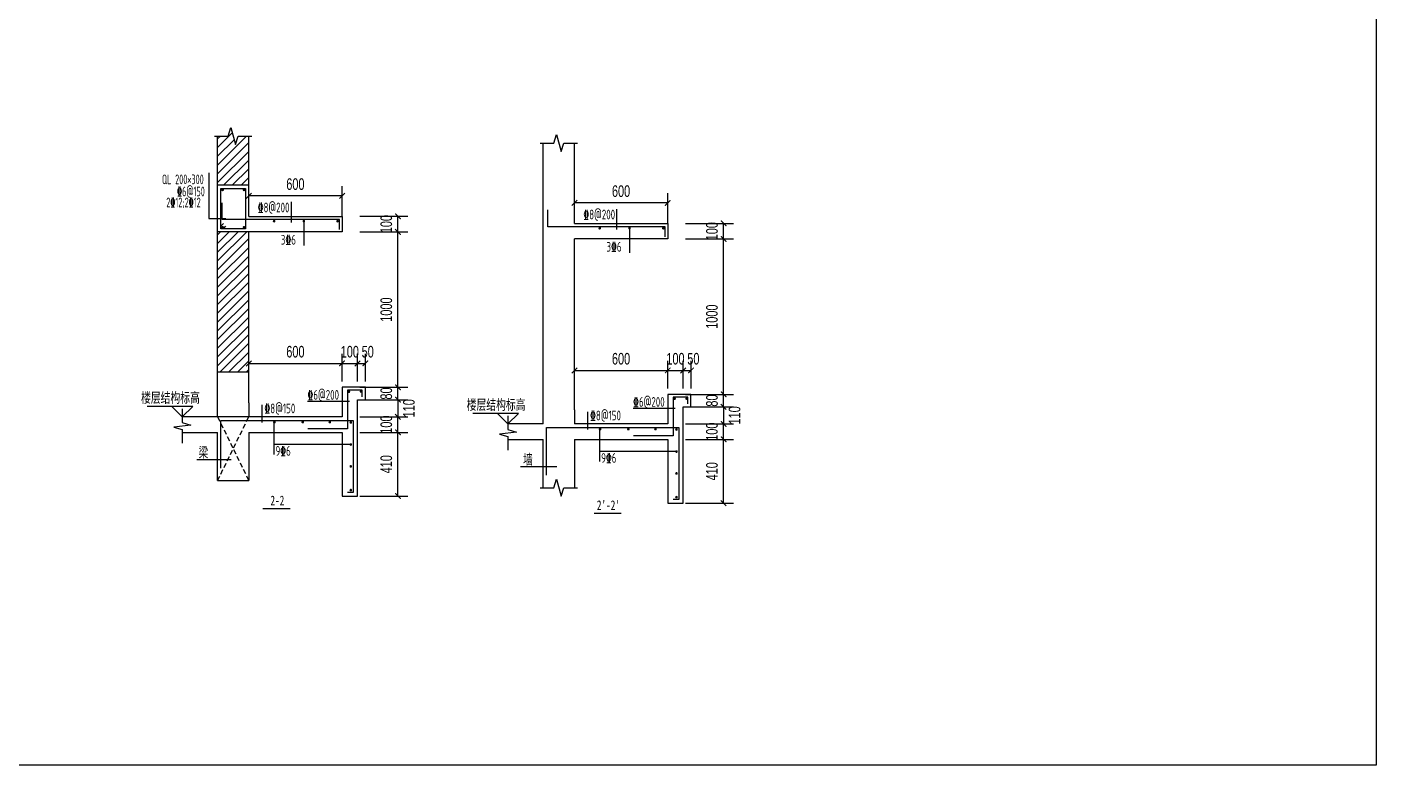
# Model space of a CAD drawing. Extents: x -173820 to 521180, y -715739 to 158231.
# Drawn here: x 34437 to 69145, y -134729 to -115735 of the extents above; entities that cross this region are included whole.
import ezdxf

# ---------------------------------------------------------------- set-up
doc = ezdxf.new("R2010")
doc.units = 0
doc.header["$LTSCALE"] = 1000
doc.linetypes.add('HIDDEN2', pattern=[0.1875, 0.125, -0.0625])
doc.layers.add('JG1', color=3, linetype='Continuous')
doc.layers.add('模板线', color=3, linetype='Continuous')
doc.styles.add('TEXTDIM', font='njadri_romans1.shx', dxfattribs={"width": 0.7, "bigfont": 'njadri_fhztxt.shx'})
doc.styles.add('TEXTSTEEL', font='njadri_tssdeng.shx', dxfattribs={"width": 0.7, "bigfont": 'njadri_tssdchn.shx'})
doc.styles.add('钢筋', font='tssdeng.shx', dxfattribs={"width": 0.7, "height": 250, "bigfont": 'tssdchn.shx'})
doc.styles.add('黑体', font='simhei.ttf', dxfattribs={"width": 0.8})
doc.dimstyles.new('DIM100', dxfattribs={"dimtxt": 300, "dimasz": 1, "dimexe": 250, "dimexo": 0, "dimgap": 150, "dimtad": 1, "dimdec": 0, "dimzin": 0, "dimdsep": 46, "dimtxsty": 'TEXTDIM', "dimblk": 'DI', "dimcen": 0, "dimclrt": 7, "dimadec": 0, "dimazin": 0, "dimtfac": 1, "dimtdec": 0, "dimtix": 1, "dimtmove": 2, "dimatfit": 3, "dimldrblk": 'DI', "dimfxl": 0, "dimtolj": 1, "dimtzin": 0, "dimarcsym": 0})
pattern_1 = [(45, (151419.17, 20178.69), (-112.2532, 112.2532), [])]

# ---------------------------------------------------------------- blocks, each defined once
blk = doc.blocks.new('DI')
at = {"color": 3, "const_width": 30}
blk.add_lwpolyline([(-71, -71), (71, 71)], dxfattribs=at)
blk = doc.blocks.new('*D2087')
at = {"layer": 'Defpoints', "color": 0}
for p in [(5618, 7123), (6600, 7123), (5618, 3123)]:
    blk.add_point(p, dxfattribs=at)
at = {"layer": 'JG1', "color": 0, "lineweight": -2}
for p, q in [((5618, 7123), (6850, 7123)), ((6600, 3124), (6600, 7122)), ((5618, 3123), (6850, 3123))]:
    blk.add_line(p, q, dxfattribs=at)
for p, rotation in [((6600, 7123), 90), ((6600, 3123), 270)]:
    blk.add_blockref('DI', p, dxfattribs=dict(at, rotation=rotation))
at = {"layer": 'JG1', "color": 7, "insert": (6300, 5123), "char_height": 300, "attachment_point": 5, "rotation": 90, "style": 'TEXTDIM'}
blk.add_mtext('\\A1;1000', dxfattribs=at)
blk = doc.blocks.new('*D2088')
at = {"layer": 'Defpoints', "color": 0}
for p in [(5618, 3123), (5618, 2803), (6600, 3123)]:
    blk.add_point(p, dxfattribs=at)
at = {"layer": 'JG1', "color": 0, "lineweight": -2}
for p, q in [((6600, 3124), (6600, 3125)), ((5618, 3123), (6850, 3123)), ((5618, 2803), (6850, 2803)), ((6600, 2803), (6600, 3123)), ((6600, 2802), (6600, 2801))]:
    blk.add_line(p, q, dxfattribs=at)
for p, rotation in [((6600, 3123), 270), ((6600, 2803), 90)]:
    blk.add_blockref('DI', p, dxfattribs=dict(at, rotation=rotation))
at = {"layer": 'JG1', "color": 7, "insert": (6300, 2963), "char_height": 300, "attachment_point": 5, "rotation": 90, "style": 'TEXTDIM'}
blk.add_mtext('\\A1;80', dxfattribs=at)
blk = doc.blocks.new('*D2089')
at = {"layer": 'Defpoints', "color": 0}
for p in [(5618, 1963), (6600, 1963), (5618, 323)]:
    blk.add_point(p, dxfattribs=at)
at = {"layer": 'JG1', "color": 0, "lineweight": -2}
for p, q in [((5618, 1963), (6850, 1963)), ((6600, 324), (6600, 1962)), ((5618, 323), (6850, 323))]:
    blk.add_line(p, q, dxfattribs=at)
for p, rotation in [((6600, 1963), 90), ((6600, 323), 270)]:
    blk.add_blockref('DI', p, dxfattribs=dict(at, rotation=rotation))
at = {"layer": 'JG1', "color": 7, "insert": (6300, 1143), "char_height": 300, "attachment_point": 5, "rotation": 90, "style": 'TEXTDIM'}
blk.add_mtext('\\A1;410', dxfattribs=at)
blk = doc.blocks.new('*D2090')
at = {"layer": 'Defpoints', "color": 0}
for p in [(5618, 2803), (5618, 2363), (6600, 2363)]:
    blk.add_point(p, dxfattribs=at)
at = {"layer": 'JG1', "color": 0, "lineweight": -2}
for p, q in [((5618, 2803), (6850, 2803)), ((6600, 2802), (6600, 2364)), ((5618, 2363), (6850, 2363))]:
    blk.add_line(p, q, dxfattribs=at)
for p, rotation in [((6600, 2803), 90), ((6600, 2363), 270)]:
    blk.add_blockref('DI', p, dxfattribs=dict(at, rotation=rotation))
at = {"layer": 'JG1', "color": 7, "insert": (6882, 2583), "char_height": 300, "attachment_point": 5, "rotation": 90, "style": 'TEXTDIM'}
blk.add_mtext('\\A1;110', dxfattribs=at)
blk = doc.blocks.new('*D2091')
at = {"layer": 'Defpoints', "color": 0}
for p in [(5618, 2363), (6600, 2363), (5618, 1963)]:
    blk.add_point(p, dxfattribs=at)
at = {"layer": 'JG1', "color": 0, "lineweight": -2}
for p, q in [((5618, 2363), (6850, 2363)), ((6600, 2364), (6600, 2365)), ((6600, 1963), (6600, 2363)), ((5618, 1963), (6850, 1963)), ((6600, 1962), (6600, 1961))]:
    blk.add_line(p, q, dxfattribs=at)
for p, rotation in [((6600, 2363), 270), ((6600, 1963), 90)]:
    blk.add_blockref('DI', p, dxfattribs=dict(at, rotation=rotation))
at = {"layer": 'JG1', "color": 7, "insert": (6300, 2163), "char_height": 300, "attachment_point": 5, "rotation": 90, "style": 'TEXTDIM'}
blk.add_mtext('\\A1;100', dxfattribs=at)
blk = doc.blocks.new('*D2092')
at = {"layer": 'Defpoints', "color": 0}
for p in [(5618, 7523), (6600, 7523), (5618, 7123)]:
    blk.add_point(p, dxfattribs=at)
at = {"layer": 'JG1', "color": 0, "lineweight": -2}
for p, q in [((5618, 7523), (6850, 7523)), ((6600, 7524), (6600, 7525)), ((6600, 7123), (6600, 7523)), ((5618, 7123), (6850, 7123)), ((6600, 7122), (6600, 7121))]:
    blk.add_line(p, q, dxfattribs=at)
for p, rotation in [((6600, 7523), 270), ((6600, 7123), 90)]:
    blk.add_blockref('DI', p, dxfattribs=dict(at, rotation=rotation))
at = {"layer": 'JG1', "color": 7, "insert": (6300, 7323), "char_height": 300, "attachment_point": 5, "rotation": 90, "style": 'TEXTDIM'}
blk.add_mtext('\\A1;100', dxfattribs=at)
blk = doc.blocks.new('*D2093')
at = {"layer": 'Defpoints', "color": 0}
for p in [(5161, 3737), (2761, 3276), (5161, 3276)]:
    blk.add_point(p, dxfattribs=at)
at = {"layer": 'JG1', "color": 0, "lineweight": -2}
for p, q in [((2761, 3276), (2761, 3987)), ((5161, 3276), (5161, 3987)), ((2762, 3737), (5160, 3737))]:
    blk.add_line(p, q, dxfattribs=at)
at = {"layer": 'JG1', "color": 0, "lineweight": -2, "rotation": 180}
blk.add_blockref('DI', (2761, 3737), dxfattribs=at)
at = {"layer": 'JG1', "color": 0, "lineweight": -2}
blk.add_blockref('DI', (5161, 3737), dxfattribs=at)
at = {"layer": 'JG1', "color": 7, "insert": (3961, 4037), "char_height": 300, "attachment_point": 5, "style": 'TEXTDIM'}
blk.add_mtext('\\A1;600', dxfattribs=at)
blk = doc.blocks.new('*D2094')
at = {"layer": 'Defpoints', "color": 0}
for p in [(5761, 3737), (5561, 3276), (5761, 3276)]:
    blk.add_point(p, dxfattribs=at)
at = {"layer": 'JG1', "color": 0, "lineweight": -2}
for p, q in [((5561, 3276), (5561, 3987)), ((5761, 3276), (5761, 3987)), ((5560, 3737), (5559, 3737)), ((5561, 3737), (5761, 3737)), ((5762, 3737), (5763, 3737))]:
    blk.add_line(p, q, dxfattribs=at)
blk.add_blockref('DI', (5561, 3737), dxfattribs=at)
at = {"layer": 'JG1', "color": 0, "lineweight": -2, "rotation": 180}
blk.add_blockref('DI', (5761, 3737), dxfattribs=at)
at = {"layer": 'JG1', "color": 7, "insert": (5822, 4037), "char_height": 300, "attachment_point": 5, "style": 'TEXTDIM'}
blk.add_mtext('\\A1;50', dxfattribs=at)
blk = doc.blocks.new('*D2095')
at = {"layer": 'Defpoints', "color": 0}
for p in [(5561, 3737), (5161, 3276), (5561, 3276)]:
    blk.add_point(p, dxfattribs=at)
at = {"layer": 'JG1', "color": 0, "lineweight": -2}
for p, q in [((5161, 3276), (5161, 3987)), ((5561, 3276), (5561, 3987)), ((5160, 3737), (5159, 3737)), ((5161, 3737), (5561, 3737)), ((5562, 3737), (5563, 3737))]:
    blk.add_line(p, q, dxfattribs=at)
blk.add_blockref('DI', (5161, 3737), dxfattribs=at)
at = {"layer": 'JG1', "color": 0, "lineweight": -2, "rotation": 180}
blk.add_blockref('DI', (5561, 3737), dxfattribs=at)
at = {"layer": 'JG1', "color": 7, "insert": (5361, 4037), "char_height": 300, "attachment_point": 5, "style": 'TEXTDIM'}
blk.add_mtext('\\A1;100', dxfattribs=at)
blk = doc.blocks.new('*D2096')
at = {"layer": 'Defpoints', "color": 0}
for p in [(2761, 8050), (2761, 7523), (5161, 7523)]:
    blk.add_point(p, dxfattribs=at)
at = {"layer": 'JG1', "color": 0, "lineweight": -2}
for p, q in [((2761, 7523), (2761, 8300)), ((5160, 8050), (2762, 8050)), ((5161, 7523), (5161, 8300))]:
    blk.add_line(p, q, dxfattribs=at)
at = {"layer": 'JG1', "color": 0, "lineweight": -2, "rotation": 180}
blk.add_blockref('DI', (2761, 8050), dxfattribs=at)
at = {"layer": 'JG1', "color": 0, "lineweight": -2}
blk.add_blockref('DI', (5161, 8050), dxfattribs=at)
at = {"layer": 'JG1', "color": 7, "insert": (3961, 8350), "char_height": 300, "attachment_point": 5, "style": 'TEXTDIM'}
blk.add_mtext('\\A1;600', dxfattribs=at)
blk = doc.blocks.new('*D2077')
at = {"layer": 'Defpoints', "color": 0}
for p in [(50749, 57929), (51731, 57929), (50749, 53929)]:
    blk.add_point(p, dxfattribs=at)
at = {"layer": 'JG1', "color": 0, "lineweight": -2}
for p, q in [((50749, 57929), (51981, 57929)), ((51731, 53930), (51731, 57928)), ((50749, 53929), (51981, 53929))]:
    blk.add_line(p, q, dxfattribs=at)
for p, rotation in [((51731, 57929), 90), ((51731, 53929), 270)]:
    blk.add_blockref('DI', p, dxfattribs=dict(at, rotation=rotation))
at = {"layer": 'JG1', "color": 7, "insert": (51431, 55929), "char_height": 300, "attachment_point": 5, "rotation": 90, "style": 'TEXTDIM'}
blk.add_mtext('\\A1;1000', dxfattribs=at)
blk = doc.blocks.new('*D2078')
at = {"layer": 'Defpoints', "color": 0}
for p in [(50749, 53929), (51731, 53929), (50749, 53609)]:
    blk.add_point(p, dxfattribs=at)
at = {"layer": 'JG1', "color": 0, "lineweight": -2}
for p, q in [((50749, 53929), (51981, 53929)), ((51731, 53930), (51731, 53931)), ((51731, 53609), (51731, 53929)), ((50749, 53609), (51981, 53609)), ((51731, 53608), (51731, 53607))]:
    blk.add_line(p, q, dxfattribs=at)
for p, rotation in [((51731, 53929), 270), ((51731, 53609), 90)]:
    blk.add_blockref('DI', p, dxfattribs=dict(at, rotation=rotation))
at = {"layer": 'JG1', "color": 7, "insert": (51431, 53769), "char_height": 300, "attachment_point": 5, "rotation": 90, "style": 'TEXTDIM'}
blk.add_mtext('\\A1;80', dxfattribs=at)
blk = doc.blocks.new('*D2079')
at = {"layer": 'Defpoints', "color": 0}
for p in [(50749, 52769), (51731, 52769), (50749, 51129)]:
    blk.add_point(p, dxfattribs=at)
at = {"layer": 'JG1', "color": 0, "lineweight": -2}
for p, q in [((50749, 52769), (51981, 52769)), ((51731, 51130), (51731, 52768)), ((50749, 51129), (51981, 51129))]:
    blk.add_line(p, q, dxfattribs=at)
for p, rotation in [((51731, 52769), 90), ((51731, 51129), 270)]:
    blk.add_blockref('DI', p, dxfattribs=dict(at, rotation=rotation))
at = {"layer": 'JG1', "color": 7, "insert": (51431, 51949), "char_height": 300, "attachment_point": 5, "rotation": 90, "style": 'TEXTDIM'}
blk.add_mtext('\\A1;410', dxfattribs=at)
blk = doc.blocks.new('*D2080')
at = {"layer": 'Defpoints', "color": 0}
for p in [(50749, 53609), (50749, 53169), (51731, 53169)]:
    blk.add_point(p, dxfattribs=at)
at = {"layer": 'JG1', "color": 0, "lineweight": -2}
for p, q in [((50749, 53609), (51981, 53609)), ((51731, 53608), (51731, 53170)), ((50749, 53169), (51981, 53169))]:
    blk.add_line(p, q, dxfattribs=at)
for p, rotation in [((51731, 53609), 90), ((51731, 53169), 270)]:
    blk.add_blockref('DI', p, dxfattribs=dict(at, rotation=rotation))
at = {"layer": 'JG1', "color": 7, "insert": (52013, 53389), "char_height": 300, "attachment_point": 5, "rotation": 90, "style": 'TEXTDIM'}
blk.add_mtext('\\A1;110', dxfattribs=at)
blk = doc.blocks.new('*D2081')
at = {"layer": 'Defpoints', "color": 0}
for p in [(50749, 53169), (51731, 53169), (50749, 52769)]:
    blk.add_point(p, dxfattribs=at)
at = {"layer": 'JG1', "color": 0, "lineweight": -2}
for p, q in [((50749, 53169), (51981, 53169)), ((51731, 53170), (51731, 53171)), ((51731, 52769), (51731, 53169)), ((50749, 52769), (51981, 52769)), ((51731, 52768), (51731, 52767))]:
    blk.add_line(p, q, dxfattribs=at)
for p, rotation in [((51731, 53169), 270), ((51731, 52769), 90)]:
    blk.add_blockref('DI', p, dxfattribs=dict(at, rotation=rotation))
at = {"layer": 'JG1', "color": 7, "insert": (51431, 52969), "char_height": 300, "attachment_point": 5, "rotation": 90, "style": 'TEXTDIM'}
blk.add_mtext('\\A1;100', dxfattribs=at)
blk = doc.blocks.new('*D2082')
at = {"layer": 'Defpoints', "color": 0}
for p in [(50749, 58329), (51731, 58329), (50749, 57929)]:
    blk.add_point(p, dxfattribs=at)
at = {"layer": 'JG1', "color": 0, "lineweight": -2}
for p, q in [((50749, 58329), (51981, 58329)), ((51731, 58330), (51731, 58331)), ((51731, 57929), (51731, 58329)), ((50749, 57929), (51981, 57929)), ((51731, 57928), (51731, 57927))]:
    blk.add_line(p, q, dxfattribs=at)
for p, rotation in [((51731, 58329), 270), ((51731, 57929), 90)]:
    blk.add_blockref('DI', p, dxfattribs=dict(at, rotation=rotation))
at = {"layer": 'JG1', "color": 7, "insert": (51431, 58129), "char_height": 300, "attachment_point": 5, "rotation": 90, "style": 'TEXTDIM'}
blk.add_mtext('\\A1;100', dxfattribs=at)
blk = doc.blocks.new('*D2083')
at = {"layer": 'Defpoints', "color": 0}
for p in [(50292, 54544), (47892, 54082), (50292, 54082)]:
    blk.add_point(p, dxfattribs=at)
at = {"layer": 'JG1', "color": 0, "lineweight": -2}
for p, q in [((47892, 54082), (47892, 54794)), ((47893, 54544), (50291, 54544)), ((50292, 54082), (50292, 54794))]:
    blk.add_line(p, q, dxfattribs=at)
at = {"layer": 'JG1', "color": 0, "lineweight": -2, "rotation": 180}
blk.add_blockref('DI', (47892, 54544), dxfattribs=at)
at = {"layer": 'JG1', "color": 0, "lineweight": -2}
blk.add_blockref('DI', (50292, 54544), dxfattribs=at)
at = {"layer": 'JG1', "color": 7, "insert": (49092, 54844), "char_height": 300, "attachment_point": 5, "style": 'TEXTDIM'}
blk.add_mtext('\\A1;600', dxfattribs=at)
blk = doc.blocks.new('*D2084')
at = {"layer": 'Defpoints', "color": 0}
for p in [(50892, 54544), (50692, 54082), (50892, 54082)]:
    blk.add_point(p, dxfattribs=at)
at = {"layer": 'JG1', "color": 0, "lineweight": -2}
for p, q in [((50691, 54544), (50690, 54544)), ((50692, 54082), (50692, 54794)), ((50692, 54544), (50892, 54544)), ((50892, 54082), (50892, 54794)), ((50893, 54544), (50894, 54544))]:
    blk.add_line(p, q, dxfattribs=at)
blk.add_blockref('DI', (50692, 54544), dxfattribs=at)
at = {"layer": 'JG1', "color": 0, "lineweight": -2, "rotation": 180}
blk.add_blockref('DI', (50892, 54544), dxfattribs=at)
at = {"layer": 'JG1', "color": 7, "insert": (50953, 54844), "char_height": 300, "attachment_point": 5, "style": 'TEXTDIM'}
blk.add_mtext('\\A1;50', dxfattribs=at)
blk = doc.blocks.new('*D2085')
at = {"layer": 'Defpoints', "color": 0}
for p in [(50692, 54544), (50292, 54082), (50692, 54082)]:
    blk.add_point(p, dxfattribs=at)
at = {"layer": 'JG1', "color": 0, "lineweight": -2}
for p, q in [((50291, 54544), (50290, 54544)), ((50292, 54082), (50292, 54794)), ((50292, 54544), (50692, 54544)), ((50692, 54082), (50692, 54794)), ((50693, 54544), (50694, 54544))]:
    blk.add_line(p, q, dxfattribs=at)
blk.add_blockref('DI', (50292, 54544), dxfattribs=at)
at = {"layer": 'JG1', "color": 0, "lineweight": -2, "rotation": 180}
blk.add_blockref('DI', (50692, 54544), dxfattribs=at)
at = {"layer": 'JG1', "color": 7, "insert": (50492, 54844), "char_height": 300, "attachment_point": 5, "style": 'TEXTDIM'}
blk.add_mtext('\\A1;100', dxfattribs=at)
blk = doc.blocks.new('*D2086')
at = {"layer": 'Defpoints', "color": 0}
for p in [(47892, 58857), (47892, 58329), (50292, 58329)]:
    blk.add_point(p, dxfattribs=at)
at = {"layer": 'JG1', "color": 0, "lineweight": -2}
for p, q in [((47892, 58329), (47892, 59107)), ((50292, 58329), (50292, 59107)), ((50291, 58857), (47893, 58857))]:
    blk.add_line(p, q, dxfattribs=at)
at = {"layer": 'JG1', "color": 0, "lineweight": -2, "rotation": 180}
blk.add_blockref('DI', (47892, 58857), dxfattribs=at)
at = {"layer": 'JG1', "color": 0, "lineweight": -2}
blk.add_blockref('DI', (50292, 58857), dxfattribs=at)
at = {"layer": 'JG1', "color": 7, "insert": (49092, 59157), "char_height": 300, "attachment_point": 5, "style": 'TEXTDIM'}
blk.add_mtext('\\A1;600', dxfattribs=at)
blk = doc.blocks.new('$1123315')
at = {"layer": '模板线'}
h = blk.add_hatch(dxfattribs=at)
h.set_pattern_fill('ANSI31', color=8, scale=50, style=0)
h.set_pattern_definition(pattern_1)
h.paths.add_polyline_path([(2760.6, 9588.6), (2489.5, 9588.6), (2419.5, 9368.6), (2299.5, 9808.6), (2229.5, 9588.6), (1960.6, 9588.6), (1960.6, 8322.7), (2760.6, 8322.7)])
h = blk.add_hatch(dxfattribs=at)
h.set_pattern_fill('ANSI31', color=8, scale=50, style=0)
h.set_pattern_definition(pattern_1)
h.paths.add_polyline_path([(1960.6, 3522.7), (2760.6, 3522.7), (2760.6, 7122.7), (1960.6, 7122.7)])
at = {"layer": 'JG1'}
for points in [[(1879.5, 9588.6), (2229.5, 9588.6), (2299.5, 9808.6), (2419.5, 9368.6), (2489.5, 9588.6), (2839.5, 9588.6)], [(1960.6, 2722.7), (1960.6, 9588.6)], [(2760.6, 7522.7), (2760.6, 9588.6)], [(2760.6, 7522.7), (5160.6, 7522.7), (5160.6, 7122.7), (2760.6, 7122.7)], [(2760.6, 2722.7), (2760.6, 7122.7)], [(1960.6, 3522.7), (2760.6, 3522.7)], [(2760.6, 1962.7), (5160.6, 1962.7), (5160.6, 322.7), (5560.6, 322.7), (5560.6, 2802.7), (5760.6, 2802.7), (5760.6, 3122.7), (5160.6, 3122.7), (5160.6, 2362.7), (1049.7, 2362.7)], [(779.7, 2632.7), (1049.7, 2362.7), (1319.7, 2632.7), (148.3, 2632.7)], [(1049.7, 2566.8), (1049.7, 2216.8), (1269.7, 2146.8), (829.7, 2099.9), (1049.7, 2036.8), (1049.7, 1686.8)], [(1960.6, 2362.7), (1960.6, 2722.7)], [(2760.6, 2722.7), (2760.6, 2362.7)], [(1049.7, 1962.7), (1960.6, 1962.7)], [(1960.6, 722.7), (1960.6, 1962.7)], [(2760.6, 1962.7), (2760.6, 722.7)], [(1960.6, 722.7), (2760.6, 722.7)]]:
    blk.add_lwpolyline(points, dxfattribs=at)
at = {"layer": '模板线'}
for p, q in [((1731, 8645.1), (1731, 7466.3)), ((2760.6, 8322.7), (1960.6, 8322.7)), ((3856.6, 7368.2), (3856.6, 7892.5)), ((1731, 7466.3), (2174.8, 7466.3)), ((4177.8, 7401.5), (4177.8, 6769.1)), ((2760.6, 7122.7), (1960.6, 7122.7)), ((3107.8, 2219.4), (3107.8, 2674.5)), ((4275.5, 2764.9), (5352.5, 2764.9)), ((3404.2, 2226.5), (3404.2, 1393.8)), ((5369.6, 1649.9), (3404.2, 1649.9)), ((2309.8, 1258.1), (1425.4, 1258.1))]:
    blk.add_line(p, q, dxfattribs=at)
at = {"layer": '模板线', "color": 6}
for p, q in [((2040.6, 7273.9), (2106.9, 7342)), ((2109.8, 7201.8), (2175.2, 7269))]:
    blk.add_line(p, q, dxfattribs=at)
at = {"layer": '模板线', "linetype": 'HIDDEN2'}
for p, q in [((1960.6, 722.7), (2760.6, 2362.7)), ((1960.6, 2362.7), (2760.6, 722.7))]:
    blk.add_line(p, q, dxfattribs=at)
at = {"layer": '模板线', "color": 6}
blk.add_lwpolyline([(2040.6, 8242.7), (2680.6, 8242.7), (2680.6, 7202.7), (2040.6, 7202.7)], close=True, dxfattribs=at)
at = {"layer": '模板线', "color": 6, "linetype": 'HIDDEN2'}
for points, const_width in [([(2071.4, 8203.8, 1), (2105.2, 8203.8, 1)], 33.8), ([(2622.1, 8203.8, 1), (2655.9, 8203.8, 1)], 33.8), ([(3430.1, 7397.6, -1), (3396.3, 7397.6, -1)], 33.7), ([(4194.6, 7397.6, -1), (4160.9, 7397.6, -1)], 33.7), ([(5064, 7397.7, -1), (5030.3, 7397.7, -1)], 33.7), ([(2071.4, 7243.3, 1), (2105.2, 7243.3, 1)], 33.8), ([(2622.1, 7243.3, 1), (2655.9, 7243.3, 1)], 33.8), ([(5321.6, 3010.2, 1), (5355.3, 3010.2, 1)], 33.8), ([(5631.9, 3014.9, 1), (5665.6, 3014.9, 1)], 33.8), ([(3404.2, 2226.5, 1), (3437.9, 2226.5, 1)], 33.8), ([(4132.1, 2226.5, 1), (4165.8, 2226.5, 1)], 33.8), ([(4829.3, 2226.5, 1), (4863, 2226.5, 1)], 33.8), ([(5403.4, 2217.5, -1), (5369.6, 2217.5, -1)], 33.7), ([(5403.4, 1649.9, -1), (5369.6, 1649.9, -1)], 33.7), ([(5403.4, 1088.3, -1), (5369.6, 1088.3, -1)], 33.7), ([(5403.4, 478.3, -1), (5369.6, 478.3, -1)], 33.7)]:
    blk.add_lwpolyline(points, format="xyb", close=True, dxfattribs=dict(at, const_width=const_width))
at = {"layer": '模板线', "color": 6}
for points in [[(5094.5, 7180.4), (5094.5, 7437.9), (2080.3, 7437.9), (2080.3, 7871.1)], [(5682.5, 2875.3), (5682.5, 3050.1), (5303.5, 3050.1), (5303.5, 2058.2)], [(2042.3, 1043), (2042.3, 2266.6), (5449.3, 2266.6), (5449.3, 414.5), (5303.5, 414.5)], [(5303.5, 2058.2), (4278.9, 2058.2)]]:
    blk.add_lwpolyline(points, dxfattribs=at)
at = {"layer": '模板线', "color": 3, "elevation": -307942.8}
blk.add_lwpolyline([(3121.5, 0, 31.2, 31.2, 0), (3826.8, 0, 0, 0, 0)], format="xyseb", dxfattribs=at)
at = {"layer": 'JG1', "style": 'TEXTSTEEL', "width": 0.7}
for s, p in [('楼层结构标高', (-9.9, 2695.8)), ('梁', (1469.3, 1287))]:
    blk.add_text(s, height=300, dxfattribs=at).set_placement(p)
at = {"layer": '模板线', "style": '钢筋'}
for s, width, p in [('QL 200×300', 0.6, (526.8, 8349.5)), ('2%%13212;2%%13212', 0.6, (640, 7755.5)), ('%%1326@150', 0.6, (917.2, 8038.2)), ('%%1328@200', 0.7, (2991.7, 7625.4)), ('3%%1326', 0.7, (3585.9, 6795.4)), ('%%1326@200', 0.7, (4271.5, 2802.7)), ('%%1328@150', 0.7, (3164.5, 2453.9)), ('9%%1326', 0.7, (3448.6, 1360.9))]:
    blk.add_text(s, height=250, dxfattribs=dict(at, width=width)).set_placement(p)
at = {"layer": '模板线', "color": 3, "style": '黑体', "width": 0.7}
blk.add_text('2-2', height=250, dxfattribs=at).set_placement((3317.9, 85.5, -307942.8))
at = {"layer": 'JG1'}
for base, p1, p2, picture, middle in [((2760.6, 8050.2), (5160.6, 7522.7), (2760.6, 7522.7), '*D2096', (3960.6, 8350.2)), ((5160.6, 3737.5), (2760.6, 3275.6), (5160.6, 3275.6), '*D2093', (3960.6, 4037.5)), ((5560.6, 3737.5), (5160.6, 3275.6), (5560.6, 3275.6), '*D2095', (5360.6, 4037.5))]:
    dim = blk.add_linear_dim(base=base, p1=p1, p2=p2, dimstyle='DIM100', override={"dimlfac": 0.25}, dxfattribs=at)
    dim.commit()
    dim.dimension.update_dxf_attribs({"geometry": picture, "text_midpoint": middle})
for p1, p2, picture, middle in [((5618.4, 7122.7), (5618.4, 7522.7), '*D2092', (6299.8, 7322.7)), ((5618.4, 3122.7), (5618.4, 7122.7), '*D2087', (6299.8, 5122.7)), ((5618.4, 2802.7), (5618.4, 3122.7), '*D2088', (6299.8, 2962.7)), ((5618.4, 1962.7), (5618.4, 2362.7), '*D2091', (6299.8, 2162.7)), ((5618.4, 322.7), (5618.4, 1962.7), '*D2089', (6299.8, 1142.7))]:
    dim = blk.add_aligned_dim(p1=p1, p2=p2, distance=-981.4, dimstyle='DIM100', override={"dimlfac": 0.25}, dxfattribs=at)
    dim.commit()
    dim.dimension.update_dxf_attribs({"geometry": picture, "text_midpoint": middle})
dim = blk.add_linear_dim(base=(5760.6, 3737.5), p1=(5560.6, 3275.6), p2=(5760.6, 3275.6), dimstyle='DIM100', override={"dimlfac": 0.25}, dxfattribs=at)
dim.commit()
dim.dimension.update_dxf_attribs({"geometry": '*D2094', "text_midpoint": (5822.1, 4037.5), "dimtype": 128})
dim = blk.add_linear_dim(base=(6599.8, 2362.7), p1=(5618.4, 2802.7), p2=(5618.4, 2362.7), angle=270, dimstyle='DIM100', override={"dimlfac": 0.25}, dxfattribs=at)
dim.commit()
dim.dimension.update_dxf_attribs({"geometry": '*D2090', "text_midpoint": (6882.2, 2582.7), "dimtype": 129})
blk = doc.blocks.new('$1932104')
at = {"layer": 'JG1'}
for points in [[(1879.5, 9528.6), (2229.5, 9528.6), (2299.5, 9748.6), (2419.5, 9308.6), (2489.5, 9528.6), (2839.5, 9528.6)], [(1960.6, 2662.7), (1960.6, 9528.6)], [(2760.6, 7462.7), (2760.6, 9528.6)], [(2760.6, 7462.7), (5160.6, 7462.7), (5160.6, 7062.7), (2760.6, 7062.7)], [(2760.6, 2662.7), (2760.6, 7062.7)], [(2760.6, 1902.7), (5160.6, 1902.7), (5160.6, 262.7), (5560.6, 262.7), (5560.6, 2742.7), (5760.6, 2742.7), (5760.6, 3062.7), (5160.6, 3062.7), (5160.6, 2302.7), (2760.6, 2302.7)], [(779.7, 2572.7), (1049.7, 2302.7), (1319.7, 2572.7), (148.3, 2572.7)], [(1049.7, 2506.8), (1049.7, 2156.8), (1269.7, 2086.8), (829.7, 2039.9), (1049.7, 1976.8), (1049.7, 1626.8)], [(1960.6, 2302.7), (1960.6, 2662.7)], [(2760.6, 2662.7), (2760.6, 2302.7)], [(1960.6, 2302.7), (1049.7, 2302.7)], [(1049.7, 1902.7), (1960.6, 1902.7)], [(1960.6, 658.6), (1960.6, 1902.7)], [(2760.6, 1902.7), (2760.6, 658.6)], [(1879.5, 658.6), (2229.5, 658.6), (2299.5, 878.6), (2419.5, 438.6), (2489.5, 658.6), (2839.5, 658.6)]]:
    blk.add_lwpolyline(points, dxfattribs=at)
at = {"layer": '模板线'}
for p, q in [((3856.6, 7308.2), (3856.6, 7832.5)), ((4177.8, 7341.5), (4177.8, 6709.1)), ((3107.8, 2159.4), (3107.8, 2614.5)), ((4275.5, 2704.9), (5352.5, 2704.9)), ((3404.2, 2166.5), (3404.2, 1333.8)), ((5369.6, 1589.9), (3404.2, 1589.9)), ((2309.8, 1198.1), (1375.4, 1198.1))]:
    blk.add_line(p, q, dxfattribs=at)
at = {"layer": '模板线', "color": 6}
for points in [[(5094.5, 7120.4), (5094.5, 7377.9), (2080.3, 7377.9), (2080.3, 7811.1)], [(5682.5, 2815.3), (5682.5, 2990.1), (5303.5, 2990.1), (5303.5, 1998.2)], [(2042.3, 983), (2042.3, 2206.6), (5449.3, 2206.6), (5449.3, 354.5), (5303.5, 354.5)], [(5303.5, 1998.2), (4278.9, 1998.2)]]:
    blk.add_lwpolyline(points, dxfattribs=at)
at = {"layer": '模板线', "color": 6, "linetype": 'HIDDEN2'}
for points, const_width in [([(3430.1, 7337.6, -1), (3396.3, 7337.6, -1)], 33.7), ([(4194.6, 7337.6, -1), (4160.9, 7337.6, -1)], 33.7), ([(5064, 7337.7, -1), (5030.3, 7337.7, -1)], 33.7), ([(5321.6, 2950.2, 1), (5355.3, 2950.2, 1)], 33.8), ([(5631.9, 2954.9, 1), (5665.6, 2954.9, 1)], 33.8), ([(3404.2, 2166.5, 1), (3437.9, 2166.5, 1)], 33.8), ([(4132.1, 2166.5, 1), (4165.8, 2166.5, 1)], 33.8), ([(4829.3, 2166.5, 1), (4863, 2166.5, 1)], 33.8), ([(5403.4, 2157.5, -1), (5369.6, 2157.5, -1)], 33.7), ([(5403.4, 1589.9, -1), (5369.6, 1589.9, -1)], 33.7), ([(5403.4, 1028.3, -1), (5369.6, 1028.3, -1)], 33.7), ([(5403.4, 418.3, -1), (5369.6, 418.3, -1)], 33.7)]:
    blk.add_lwpolyline(points, format="xyb", close=True, dxfattribs=dict(at, const_width=const_width))
at = {"layer": '模板线', "color": 3, "elevation": -307942.8}
blk.add_lwpolyline([(3261.5, 0, 31.2, 31.2, 0), (3966.8, 0, 0, 0, 0)], format="xyseb", dxfattribs=at)
at = {"layer": 'JG1', "style": 'TEXTSTEEL', "width": 0.7}
for s, p in [('楼层结构标高', (-9.9, 2635.8)), ('墙', (1439.3, 1227))]:
    blk.add_text(s, height=300, dxfattribs=at).set_placement(p)
at = {"layer": '模板线', "style": '钢筋', "width": 0.7}
for s, p in [('%%1328@200', (2991.7, 7565.4)), ('3%%1326', (3585.9, 6735.4)), ('%%1326@200', (4271.5, 2742.7)), ('%%1328@150', (3164.5, 2393.9)), ('9%%1326', (3448.6, 1300.9))]:
    blk.add_text(s, height=250, dxfattribs=at).set_placement(p)
at = {"layer": '模板线', "color": 3, "style": '黑体', "width": 0.7}
blk.add_text("2'-2'", height=250, dxfattribs=at).set_placement((3337.9, 85.5, -307942.8))
at = {"layer": 'JG1'}
for base, p1, p2, picture, middle in [((2760.6, 7990.2), (5160.6, 7462.7), (2760.6, 7462.7), '*D2086', (3960.6, 8290.2)), ((5160.6, 3677.5), (2760.6, 3215.6), (5160.6, 3215.6), '*D2083', (3960.6, 3977.5)), ((5560.6, 3677.5), (5160.6, 3215.6), (5560.6, 3215.6), '*D2085', (5360.6, 3977.5))]:
    dim = blk.add_linear_dim(base=base, p1=p1, p2=p2, dimstyle='DIM100', override={"dimlfac": 0.25}, dxfattribs=at)
    dim.commit()
    dim.dimension.update_dxf_attribs({"geometry": picture, "text_midpoint": middle, "insert": (-45130.9, -50866.6)})
for p1, p2, picture, middle in [((5618.4, 7062.7), (5618.4, 7462.7), '*D2082', (6299.8, 7262.7)), ((5618.4, 3062.7), (5618.4, 7062.7), '*D2077', (6299.8, 5062.7)), ((5618.4, 2742.7), (5618.4, 3062.7), '*D2078', (6299.8, 2902.7)), ((5618.4, 1902.7), (5618.4, 2302.7), '*D2081', (6299.8, 2102.7)), ((5618.4, 262.7), (5618.4, 1902.7), '*D2079', (6299.8, 1082.7))]:
    dim = blk.add_aligned_dim(p1=p1, p2=p2, distance=-981.4, dimstyle='DIM100', override={"dimlfac": 0.25}, dxfattribs=at)
    dim.commit()
    dim.dimension.update_dxf_attribs({"geometry": picture, "text_midpoint": middle, "insert": (-45130.9, -50866.6)})
dim = blk.add_linear_dim(base=(5760.6, 3677.5), p1=(5560.6, 3215.6), p2=(5760.6, 3215.6), dimstyle='DIM100', override={"dimlfac": 0.25}, dxfattribs=at)
dim.commit()
dim.dimension.update_dxf_attribs({"geometry": '*D2084', "text_midpoint": (5822.1, 3977.5), "dimtype": 128, "insert": (-45130.9, -50866.6)})
dim = blk.add_linear_dim(base=(6599.8, 2302.7), p1=(5618.4, 2742.7), p2=(5618.4, 2302.7), angle=270, dimstyle='DIM100', override={"dimlfac": 0.25}, dxfattribs=at)
dim.commit()
dim.dimension.update_dxf_attribs({"geometry": '*D2080', "text_midpoint": (6882.2, 2522.7), "dimtype": 129, "insert": (-45130.9, -50866.6)})

msp = doc.modelspace()

# ---------------------------------------------------------------- linework, layer by layer
at = {"layer": '模板线', "elevation": 0}
msp.add_lwpolyline([(-14954.7, -75329.2), (69145.3, -75329.2), (69145.3, -134729.2), (-14954.7, -134729.2)], close=True, dxfattribs=at)

# ---------------------------------------------------------------- block references
at = {"layer": '模板线'}
for name, p in [('$1123315', (37381.7, -128131.4, 0)), ('$1932104', (45760.2, -128252.7))]:
    msp.add_blockref(name, p, dxfattribs=at)

doc.saveas('drawing.dxf')
